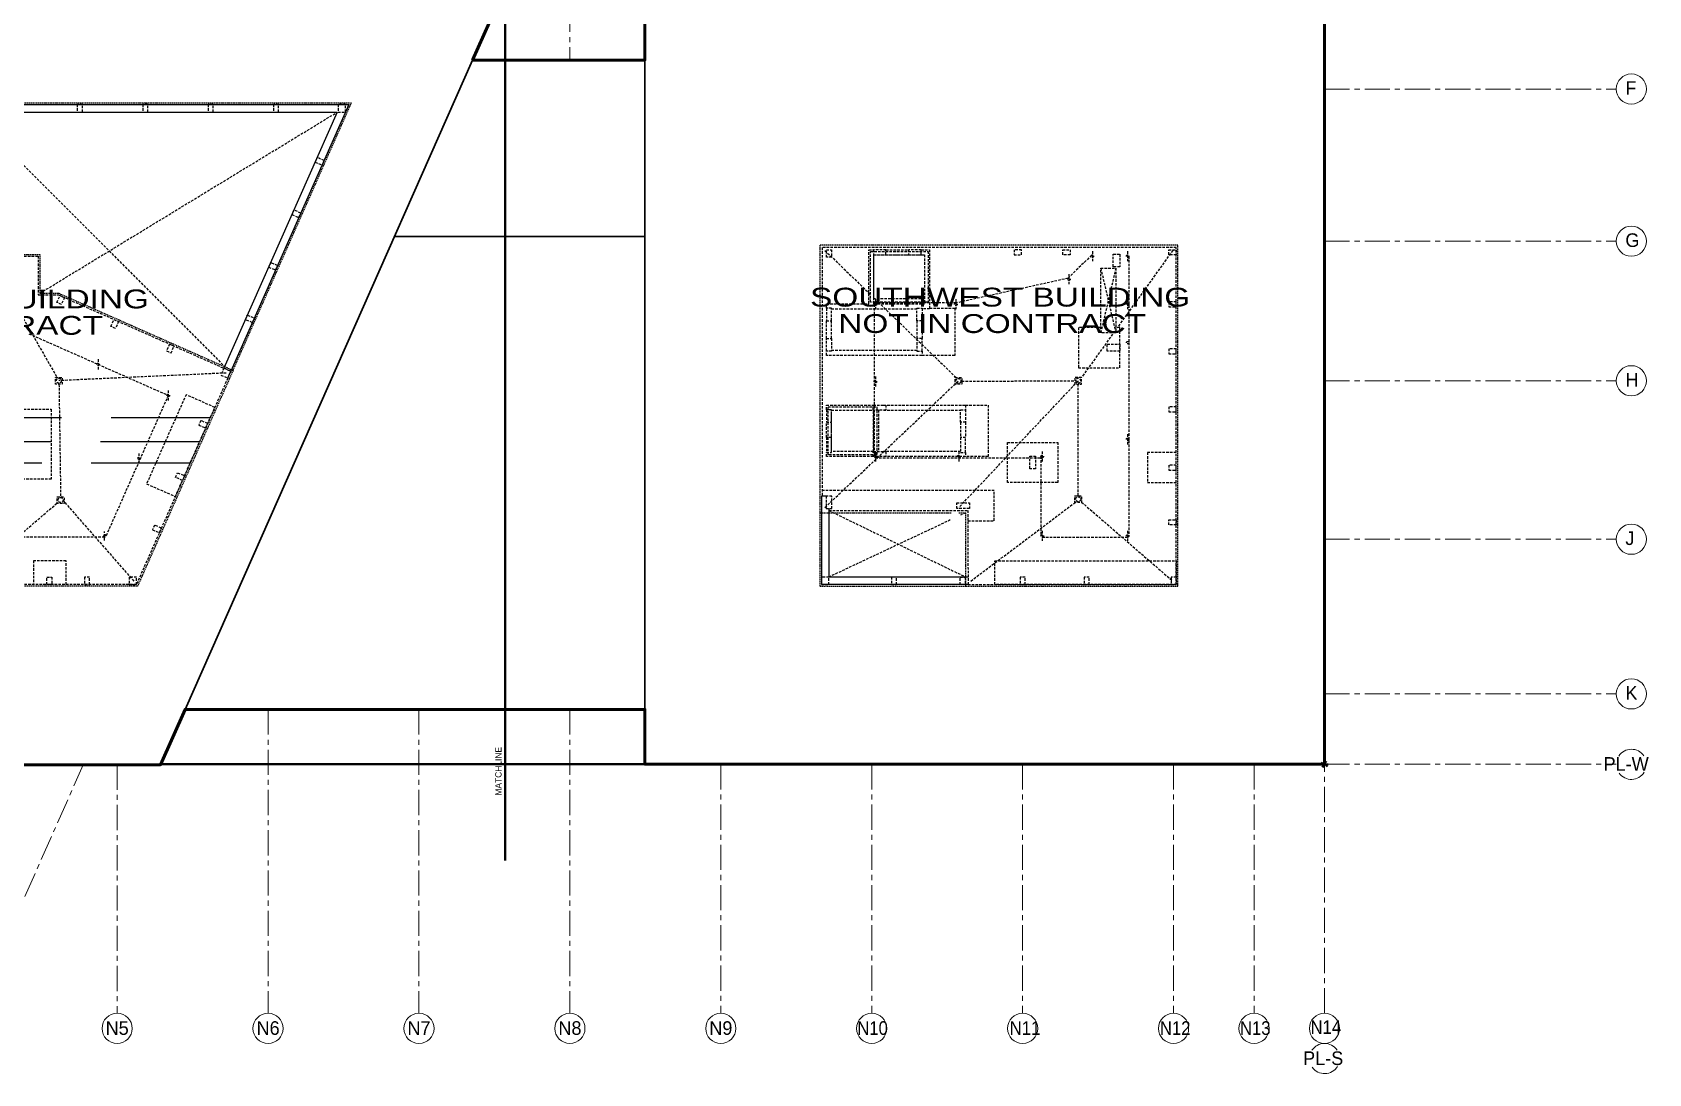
# Model space of a CAD drawing. Header units: inches. Extents: x -26575 to -19632, y -3216 to 2257.
# Drawn here: x -24143 to -20288, y -3216 to -732 of the extents above; entities that cross this region are included whole.
import ezdxf
from ezdxf.enums import TextEntityAlignment as Align

# ---------------------------------------------------------------- set-up
doc = ezdxf.new("R2010")
doc.units = ezdxf.units.IN
doc.header["$LTSCALE"] = 48
doc.header["$MEASUREMENT"] = 0
for name, pattern in [('A114$0$CENTER', [2, 1.25, -0.25, 0.25, -0.25]), ('NB_15th_PH Roof_plan$0$HIDDEN2', [0.1875, 0.125, -0.0625]), ('NB_15th_PH Roof_plan$0$PHANTOM2', [1.25, 0.625, -0.125, 0.125, -0.125, 0.125, -0.125])]:
    doc.linetypes.add(name, pattern=pattern)
for name, color, linetype in [('A114$0$A-ANNO-WEST', 8, 'Continuous'), ('A114$0$A-GRID-1DP0-15', 8, 'Continuous'), ('A114$0$A-GRID-GRDP0-15', 8, 'Continuous'), ('A114$0$C-PROP', 8, 'Continuous'), ('NB_15th_PH Roof_plan$0$STCBEAMS', 1, 'NB_15th_PH Roof_plan$0$HIDDEN2'), ('NB_15th_PH Roof_plan$0$STCCOLS2', 1, 'NB_15th_PH Roof_plan$0$HIDDEN2'), ('NB_15th_PH Roof_plan$0$STDROPS', 1, 'NB_15th_PH Roof_plan$0$HIDDEN2'), ('NB_15th_PH Roof_plan$0$STFIN1', 1, 'NB_15th_PH Roof_plan$0$HIDDEN2'), ('NB_15th_PH Roof_plan$0$STFLOPNGS', 1, 'NB_15th_PH Roof_plan$0$HIDDEN2'), ('NB_15th_PH Roof_plan$0$STMATCHLINE', 1, 'NB_15th_PH Roof_plan$0$HIDDEN2'), ('NB_15th_PH Roof_plan$0$STPTREINF', 1, 'NB_15th_PH Roof_plan$0$HIDDEN2'), ('NB_15th_PH Roof_plan$0$STRFDRAIN', 1, 'NB_15th_PH Roof_plan$0$HIDDEN2'), ('NB_15th_PH Roof_plan$0$STSLABEDGE', 1, 'NB_15th_PH Roof_plan$0$HIDDEN2'), ('NB_15th_PH Roof_plan$0$VF-PROP-LINE', 1, 'NB_15th_PH Roof_plan$0$HIDDEN2'), ('XREF', 7, 'Continuous')]:
    doc.layers.add(name, color=color, linetype=linetype)
doc.styles.add('A114$0$style-Arial', font='arial.ttf')
doc.styles.add('NB_15th_PH Roof_plan$0$au101s01', font='AU101S01.shx')
doc.styles.add('NB_15th_PH Roof_plan$0$ROMANS', font='romans.shx', dxfattribs={"width": 0.8})
doc.dimstyles.new('NB_15th_PH Roof_plan$0$tce_96', dxfattribs={"dimscale": 96, "dimtxt": 0.09375, "dimasz": 0.075, "dimexe": 0.075, "dimexo": 0.0625, "dimgap": 0.03125, "dimtad": 1, "dimdec": 3, "dimzin": 3, "dimdsep": 46, "dimlunit": 4, "dimtxsty": 'NB_15th_PH Roof_plan$0$ROMANS', "dimblk": 'NB_15th_PH Roof_plan$0$_ArchTick', "dimcen": 0, "dimdle": 0.075, "dimclrd": 3, "dimclre": 3, "dimclrt": 10, "dimadec": 0, "dimazin": 1, "dimtfac": 1, "dimtdec": 3, "dimtmove": 0, "dimatfit": 3, "dimldrblk": 'NB_15th_PH Roof_plan$0$_ArchTick', "dimfxl": 1, "dimtolj": 1, "dimtzin": 3, "dimlwd": -1, "dimlwe": -1, "dimarcsym": 0})

# ---------------------------------------------------------------- blocks, each defined once
blk = doc.blocks.new('A114')
at = {"layer": 'A114$0$A-ANNO-WEST', "lineweight": 30}
for p, q in [((-23093.1, -797.9), (-23779, -2347.1)), ((-22682, -2347.1), (-22682, -797.9)), ((-23279.2, -1218.4, 0), (-22682, -1218.4, 0))]:
    blk.add_line(p, q, dxfattribs=at)
at = {"layer": 'A114$0$A-ANNO-WEST', "lineweight": 53, "elevation": 0, "flags": 128}
blk.add_lwpolyline([(-23093.1, -797.9), (-22682, -797.9), (-22682, -676.9), (-21061, -676.9), (-21061, -2477.9), (-22682, -2477.9), (-22682, -2347.1), (-22682, -2347.1), (-23779, -2347.1), (-23779, -2347.1), (-23837.4, -2478.9), (-25502, -2478.9), (-25502, -2298.3), (-25518.8, -2282.5), (-25684.2, -2209.3), (-25076.1, -835.9), (-24911.1, -909), (-24842, -857.4), (-24842, -676.9), (-23039.5, -676.9), (-23093.1, -797.9)], close=True, dxfattribs=at)
at = {"layer": 'A114$0$A-GRID-1DP0-15', "lineweight": 13}
for centre in [(-20328.9, -866.9), (-20328.9, -1229.9), (-20328.9, -1562.9), (-20328.9, -1940.9), (-20328.9, -2309.9), (-23941, -3107.9), (-23581, -3107.9), (-23221, -3107.9), (-22861, -3107.9), (-22501, -3107.9), (-22141, -3107.9), (-21781, -3107.9), (-21421, -3107.9), (-21229, -3107.9), (-21061, -3107.9)]:
    blk.add_circle(centre, 36, dxfattribs=at)
for centre, start, end in [((-20328.9, -2477.9), 34.0743, 146.7799), ((-20328.9, -2477.9), 215.4208, 328.5678), ((-21060.8, -3179.9), 34.0743, 146.7799), ((-21060.8, -3179.9), 215.4208, 328.5678)]:
    blk.add_arc(centre, 36, start, end, dxfattribs=at)
at = {"layer": 'A114$0$A-GRID-GRDP0-15', "linetype": 'A114$0$CENTER', "lineweight": 0}
for p, q in [((-22861, 2113.2), (-22861, -797.9)), ((-21061, -3071.9), (-21061, 2112.4)), ((-21061, -866.9), (-20364.9, -866.9)), ((-21061, -1229.9), (-20364.9, -1229.9)), ((-21061, -1562.9), (-20364.9, -1562.9)), ((-21061, -1940.9), (-20364.9, -1940.9)), ((-21061, -2309.9), (-20364.9, -2309.9)), ((-23581, -2347.1), (-23581, -3071.9)), ((-23221, -2347.1), (-23221, -3071.9)), ((-22861, -2347.1), (-22861, -3071.9)), ((-24199.7, -2880.7), (-24021.8, -2478.9)), ((-23941, -2478.9), (-23941, -3071.9)), ((-23836.9, -2477.9), (-22682, -2477.9)), ((-22501, -2477.9), (-22501, -3071.9)), ((-22141, -2477.9), (-22141, -3071.9)), ((-21781, -2477.9), (-21781, -3071.9)), ((-21421, -2477.9), (-21421, -3071.9)), ((-21229, -2477.9), (-21229, -3071.9)), ((-21061, -2477.9), (-20364.9, -2477.9))]:
    blk.add_line(p, q, dxfattribs=at)
at = {"layer": 'A114$0$C-PROP', "lineweight": 40, "flags": 128}
blk.add_lwpolyline([(-22682, -2477.9), (-23836.9, -2477.9)], dxfattribs=at)
at = {"layer": 'A114$0$A-ANNO-WEST', "lineweight": 53, "style": 'A114$0$style-Arial', "width": 1.266666}
for s, p in [('NORTHWEST BUILDING', (-24320.8, -1367.7)), ('SOUTHWEST BUILDING', (-21834.7, -1363.4)), ('NOT IN CONTRACT', (-24341.9, -1430.7)), ('NOT IN CONTRACT', (-21853.6, -1426.4))]:
    blk.add_text(s, height=45, dxfattribs=at).set_placement(p, align=Align.MIDDLE_CENTER)
at = {"layer": 'A114$0$A-GRID-1DP0-15', "lineweight": 13, "style": 'A114$0$style-Arial', "width": 0.95}
for s, p in [('F', (-20343.2, -880.7)), ('G', (-20343.2, -1243.7)), ('H', (-20343.2, -1576.7)), ('J', (-20343.2, -1954.7)), ('K', (-20343.2, -2323.7)), ('PL-W', (-20395.3, -2493.3)), ('N5', (-23968.5, -3123.3)), ('N6', (-23608.5, -3123.3)), ('N7', (-23248.5, -3123.3)), ('N8', (-22888.5, -3123.3)), ('N9', (-22528.5, -3123.3)), ('PL-S', (-21112, -3195.3))]:
    blk.add_text(s, height=32.5, dxfattribs=at).set_placement(p)
at = {"layer": 'A114$0$A-GRID-1DP0-15', "lineweight": 13, "style": 'A114$0$style-Arial', "width": 0.876923}
for s, p in [('N10', (-22139, -3123.3)), ('N11', (-21775.3, -3123.3)), ('N12', (-21417.1, -3123.3)), ('N13', (-21226.2, -3123.3)), ('N14', (-21057.8, -3121.1))]:
    blk.add_text(s, height=32.5, dxfattribs=at).set_placement(p, align=Align.CENTER)
blk = doc.blocks.new('NB_15th_PH Roof_plan$0$_ArchTick')
at = {"linetype": 'ByBlock', "const_width": 0.15}
blk.add_lwpolyline([(-0.5, -0.5), (0.5, 0.5)], dxfattribs=at)
blk = doc.blocks.new('NB_15th_PH Roof_plan')
at = {"layer": 'NB_15th_PH Roof_plan$0$STCBEAMS', "linetype": 'Continuous'}
for p, q in [((-24291, -903.9), (-23388.2, -903.9)), ((-24291, -921.9), (-23415.8, -921.9)), ((-23415.8, -921.9), (-23686.2, -1532.8, 0)), ((-23388.2, -903.9), (-23669.7, -1540.1, 0)), ((-22261.1, -1837.9, 0), (-22261.1, -2049.1, 0)), ((-22250, -1837.9, 0), (-22261.1, -1837.9, 0)), ((-22243.1, -1867.9, 0), (-22243.1, -2031.1, 0)), ((-21911.3, -2031.1, 0), (-22243.6, -2031.1, 0)), ((-21911.3, -2049.1, 0), (-22261.1, -2049.1, 0)), ((-21911.3, -2047.4), (-21911.3, -2049.1))]:
    blk.add_line(p, q, dxfattribs=at)
at = {"layer": 'NB_15th_PH Roof_plan$0$STCBEAMS'}
for p, q in [((-22147.8, -1379.3), (-22147.8, -1250.3)), ((-22147.8, -1250.4, 0), (-22137, -1250.4, 0)), ((-22135.8, -1379.3), (-22135.8, -1262.3)), ((-22107, -1250.4, 0), (-22053, -1250.4, 0)), ((-22107, -1262.4, 0), (-22051.1, -1262.4, 0)), ((-22023, -1250.4, 0), (-22002.8, -1250.4, 0)), ((-22023, -1262.4, 0), (-22014.8, -1262.4, 0)), ((-22014.8, -1262.3), (-22014.8, -1379.3)), ((-22002.8, -1250.3), (-22002.8, -1391.3)), ((-22249, -1379.3), (-22147.8, -1379.3)), ((-22249, -1389.9, -0.3), (-22249, -1379.3, -0.4)), ((-22135.8, -1379.3), (-22014.8, -1379.3)), ((-22249, -1461.9, -0.1), (-22249, -1419.9, -0.2)), ((-22237, -1391.3), (-22033.2, -1391.3)), ((-22237, -1461.9), (-22237, -1419.9, -0.3)), ((-22033, -1391.3), (-22033.2, -1391.3)), ((-22033, -1419.9, 0), (-22033, -1461.9)), ((-22002.8, -1391.3), (-22021, -1391.3)), ((-22021, -1419.9, 0), (-22021, -1461.9)), ((-22249, -1502.3, 0), (-22249, -1491.9)), ((-22021, -1502.4), (-22249, -1502.3)), ((-22033, -1490.4), (-22237, -1490.3)), ((-22021, -1491.9, 0), (-22021, -1502.4, 0)), ((-22249, -1631.9, 0), (-22249, -1620.8, 0)), ((-22249, -1620.8, 0), (-22137.1, -1620.8, 0)), ((-22237, -1632.8, 0), (-22137.1, -1632.8, 0)), ((-22137.1, -1632.8, 0), (-22137.1, -1731.8, 0)), ((-22125.1, -1632.8, 0), (-22125.1, -1731.8, 0)), ((-22113.1, -1620.8, 0), (-21917, -1620.8, 0)), ((-22113.1, -1632.8, 0), (-21929, -1632.8, 0)), ((-21917, -1620.8, 0), (-21917, -1631.9, 0)), ((-21917, -1632.8, 0), (-21917, -1632.8, 0)), ((-21929, -1661.9, 0), (-21929, -1697.9, 0)), ((-21917, -1661.9, 0), (-21917, -1697.9, 0)), ((-22249, -1743.8, 0), (-22249, -1733.9, 0)), ((-22137.1, -1731.8, 0), (-22237, -1731.8, 0)), ((-21929, -1731.8, 0), (-22113.1, -1731.8, 0)), ((-21917, -1731.8, 0), (-21917, -1731.8, 0)), ((-21917, -1733.9, 0), (-21917, -1743.8, 0)), ((-22137.1, -1743.8, 0), (-22249, -1743.8, 0)), ((-21917, -1743.8, 0), (-22113.1, -1743.8, 0))]:
    blk.add_line(p, q, dxfattribs=at)
at = {"layer": 'NB_15th_PH Roof_plan$0$STCBEAMS', "elevation": 0}
for points in [[(-22249, -1697.9), (-22249, -1661.9)], [(-22237, -1697.9), (-22237, -1661.9)]]:
    blk.add_lwpolyline(points, dxfattribs=at)
at = {"layer": 'NB_15th_PH Roof_plan$0$STCCOLS2'}
for points in [[(-24036, -921.9), (-24024, -921.9), (-24024, -903.9), (-24036, -903.9)], [(-23880, -921.9), (-23868, -921.9), (-23868, -903.9), (-23880, -903.9)], [(-23724, -921.9), (-23712, -921.9), (-23712, -903.9), (-23724, -903.9)], [(-23568, -921.9), (-23556, -921.9), (-23556, -903.9), (-23568, -903.9)], [(-23414.1, -921.9), (-23396.1, -921.9), (-23396.1, -903.9), (-23414.1, -903.9)], [(-21565, -1260.9), (-21549, -1260.9), (-21549, -1290.9), (-21565, -1290.9)], [(-23630.1, -1406), (-23613.7, -1413.3), (-23618.5, -1424.3), (-23635, -1417)], [(-22021, -1461.9), (-22033, -1461.9), (-22033, -1491.9), (-22021, -1491.9)], [(-23823.3, -1491.8), (-23812.3, -1496.6), (-23805.1, -1480.2), (-23816, -1475.3)], [(-21549, -1491.9), (-21579, -1491.9), (-21579, -1475.9), (-21549, -1475.9)], [(-23693.5, -1549.2), (-23677, -1556.5), (-23669.8, -1540.1), (-23686.2, -1532.8)], [(-23746.3, -1668.6), (-23729.9, -1675.9), (-23725, -1664.9), (-23741.5, -1657.6)], [(-22137.2, -1620.8), (-22107.2, -1620.8), (-22107.2, -1632.8), (-22137.2, -1632.8)], [(-22137.2, -1731.8), (-22107.2, -1731.8), (-22107.2, -1743.8), (-22137.2, -1743.8)], [(-21750, -1772.9), (-21764, -1772.9), (-21764, -1742.9), (-21750, -1742.9)], [(-23796.7, -1782.4), (-23780.2, -1789.7), (-23785.1, -1800.7), (-23801.6, -1793.4)], [(-21908, -1867.9), (-21938, -1867.9), (-21938, -1853.9), (-21908, -1853.9)], [(-23835.5, -1914.5), (-23851.9, -1907.2), (-23856.8, -1918.2), (-23840.3, -1925.5)], [(-24096.6, -2049.2), (-24108.6, -2049.2), (-24108.6, -2031.2), (-24096.6, -2031.2)], [(-24018.6, -2049.2), (-24006.6, -2049.2), (-24006.6, -2031.2), (-24018.6, -2031.2)], [(-23912.7, -2049.2), (-23894.7, -2049.2), (-23894.7, -2031.2), (-23912.7, -2031.2)], [(-21918.1, -2049.1), (-21930.1, -2049.1), (-21930.1, -2031.1), (-21918.1, -2031.1)], [(-21775, -2031.1), (-21787, -2031.1), (-21787, -2049.1), (-21775, -2049.1)], [(-21622, -2031.1), (-21634, -2031.1), (-21634, -2049.1), (-21622, -2049.1)]]:
    blk.add_lwpolyline(points, close=True, dxfattribs=at)
for points, elevation in [([(-23468.6, -1041.2), (-23452.2, -1048.5), (-23447.3, -1037.5), (-23463.8, -1030.2)], 0), ([(-23524.1, -1166.5), (-23507.6, -1173.7), (-23502.8, -1162.8), (-23519.2, -1155.5)], 0), ([(-22237, -1268.3), (-22249, -1268.3), (-22249, -1250.3), (-22237, -1250.3)], 0), ([(-22107, -1250.4), (-22137, -1250.4), (-22137, -1262.4), (-22107, -1262.4)], 0), ([(-22053, -1262.4), (-22023, -1262.4), (-22023, -1250.4), (-22053, -1250.4)], 0), ([(-21783.5, -1250.3), (-21801.5, -1250.3), (-21801.5, -1262.3), (-21783.5, -1262.3)], 0), ([(-21685.5, -1250.3), (-21667.5, -1250.3), (-21667.5, -1262.3), (-21685.5, -1262.3)], 0), ([(-21432.5, -1250.3), (-21414.5, -1250.3), (-21414.5, -1262.3), (-21432.5, -1262.3)], 0), ([(-23579.5, -1291.8), (-23563.1, -1299), (-23558.2, -1288), (-23574.7, -1280.8)], 0), ([(-24077.5, -1359.6), (-24066.6, -1364.4), (-24073.8, -1380.9), (-24084.8, -1376)], 0), ([(-21414.5, -1374.8), (-21432.5, -1374.8), (-21432.5, -1386.8), (-21414.5, -1386.8)], 0), ([(-23948.6, -1416.6), (-23937.6, -1421.5), (-23944.9, -1438), (-23955.9, -1433.1)], 0), ([(-22249, -1419.9), (-22237, -1419.9), (-22237, -1389.9), (-22249, -1389.9)], -0.3), ([(-22021, -1419.9), (-22033, -1419.9), (-22033, -1389.9), (-22021, -1389.9)], 0), ([(-22249, -1461.9), (-22237, -1461.9), (-22237, -1491.9), (-22249, -1491.9)], -0.3), ([(-21414.5, -1486.5), (-21432.5, -1486.5), (-21432.5, -1498.5), (-21414.5, -1498.5)], 0), ([(-22249, -1661.9), (-22237, -1661.9), (-22237, -1631.9), (-22249, -1631.9)], 0), ([(-21917, -1661.9), (-21929, -1661.9), (-21929, -1631.9), (-21917, -1631.9)], 0), ([(-21414.5, -1624.9), (-21432.5, -1624.9), (-21432.5, -1636.9), (-21414.5, -1636.9)], 0), ([(-22249, -1733.9), (-22237, -1733.9), (-22237, -1697.9), (-22249, -1697.9)], 0), ([(-21929, -1733.9), (-21917, -1733.9), (-21917, -1697.9), (-21929, -1697.9)], 0), ([(-21414.5, -1763.9), (-21432.5, -1763.9), (-21432.5, -1775.9), (-21414.5, -1775.9)], 0), ([(-22250, -1867.9), (-22236, -1867.9), (-22236, -1837.9), (-22250, -1837.9)], 0), ([(-21432.5, -1894.9), (-21414.5, -1894.9), (-21414.5, -1906.9), (-21432.5, -1906.9)], 0), ([(-22261.1, -2049.1), (-22243.1, -2049.1), (-22243.1, -2031.1), (-22261.1, -2031.1)], 0), ([(-22094, -2049.1), (-22082, -2049.1), (-22082, -2031.1), (-22094, -2031.1)], 0), ([(-21414.5, -2031.1), (-21426.5, -2031.1), (-21426.5, -2049.1), (-21414.5, -2049.1)], 0)]:
    blk.add_lwpolyline(points, close=True, dxfattribs=dict(at, elevation=elevation))
at = {"layer": 'NB_15th_PH Roof_plan$0$STDROPS'}
for p, q in [((-21848.6, -1824.9), (-22259.5, -1824.9)), ((-21848.6, -1896.9), (-21848.6, -1824.9)), ((-21911.4, -1896.9), (-21848.6, -1896.9))]:
    blk.add_line(p, q, dxfattribs=at)
for points in [[(-22002.6, -1389.6), (-21943, -1389.6), (-21943, -1502.4), (-22021, -1502.4)], [(-21594.5, -1435.9), (-21648, -1435.9), (-21648, -1531.9), (-21549, -1531.9), (-21549, -1435.9), (-21558.5, -1435.9)], [(-24164, -1630.9), (-24098, -1630.9), (-24098, -1797.9), (-24176, -1797.9), (-24176, -1777)], [(-24062.9, -2049.2), (-24062.9, -1992.2), (-24140.9, -1992.2), (-24140.9, -2049.2)]]:
    blk.add_lwpolyline(points, dxfattribs=at)
for points in [[(-23708, -1626.5), (-23776.6, -1596.1), (-23870.7, -1808.7), (-23802.1, -1839.1)], [(-21817, -1709.9), (-21697, -1709.9), (-21697, -1805.9), (-21817, -1805.9)], [(-21414.5, -1733.9), (-21483.5, -1733.9), (-21483.5, -1805.9), (-21414.5, -1805.9)], [(-21847.5, -1992.1), (-21414.5, -1992.1), (-21414.5, -2049.1), (-21847.5, -2049.1)]]:
    blk.add_lwpolyline(points, close=True, dxfattribs=at)
at = {"layer": 'NB_15th_PH Roof_plan$0$STDROPS', "elevation": 0}
blk.add_lwpolyline([(-21917.2, -1620.8), (-21863.2, -1620.8), (-21863.2, -1743.8), (-21917.2, -1743.8)], dxfattribs=at)
at = {"layer": 'NB_15th_PH Roof_plan$0$STFIN1', "ltscale": 0.5}
for p, q in [((-24287, -899.9), (-23382.1, -899.9)), ((-23664.5, -1538), (-23382.1, -899.9)), ((-22265.1, -1877.9), (-22265.1, -2053.1)), ((-22265.1, -2053.1), (-21917, -2053.1))]:
    blk.add_line(p, q, dxfattribs=at)
blk.add_lwpolyline([(-24880.1, -1494.4), (-24616.8, -899.9), (-24287, -899.9), (-24287, -1168.2), (-24177, -1168.2), (-24177, -1261.3), (-24125.5, -1261.3), (-24125.5, -1354.1), (-24080, -1354.1), (-23664.5, -1538), (-23892.5, -2053.2), (-24900.6, -2053.2), (-24900.6, -1591.6, -0.104586)], format="xyb", close=True, dxfattribs=at)
blk.add_lwpolyline([(-21933.3, -1877.9), (-21917, -1877.9), (-21917, -2053.1), (-21410.5, -2053.1), (-21410.5, -1239.5), (-22265.1, -1239.5), (-22265.1, -1877.9), (-21950.7, -1877.9)], dxfattribs=at)
at = {"layer": 'NB_15th_PH Roof_plan$0$STFLOPNGS'}
for p, q in [((-24291, -921.9), (-23684.6, -1529.1, 0)), ((-24125.5, -1354.1), (-23415.8, -921.9)), ((-21594.7, -1293.9), (-21558.7, -1448.7)), ((-21558.7, -1293.9), (-21594.7, -1448.7)), ((-22243.1, -1872.2, 0), (-21917, -2031.1, 0)), ((-21917, -1877.9), (-21929.2, -1883.6)), ((-21953.6, -1895, 0), (-22243.1, -2031.1, 0))]:
    blk.add_line(p, q, dxfattribs=at)
at = {"layer": 'NB_15th_PH Roof_plan$0$STMATCHLINE', "linetype": 'NB_15th_PH Roof_plan$0$PHANTOM2', "const_width": 5}
blk.add_lwpolyline([(-23015.3, -2708), (-23015.3, -462.9)], dxfattribs=at)
at = {"layer": 'NB_15th_PH Roof_plan$0$STRFDRAIN'}
for p, q in [((-24299.5, -1180.7), (-24084.3, -1554.9)), ((-22252.6, -1252), (-22143.7, -1357.5)), ((-21616.7, -1263.6, 0), (-21672.7, -1318.4, 0)), ((-21614.6, -1253.7), (-21614.6, -1277.7)), ((-21423, -1252), (-21555.7, -1436.9)), ((-21530.5, -1253.7), (-21530.5, -1277.7)), ((-21527.5, -1265.7), (-21527.5, -1472.1)), ((-21670.6, -1308.5, 0), (-21670.6, -1332.5, 0)), ((-21672.7, -1318.4, 0), (-21940.3, -1377.3, 0)), ((-22135.3, -1380.3), (-22135.3, -1743.5)), ((-22132.3, -1368.3), (-22132.3, -1392.3)), ((-21940.3, -1377.3, 0), (-22132.3, -1377.3, 0)), ((-22125.2, -1375.4), (-21939.7, -1555.2)), ((-21940.3, -1368.3), (-21940.3, -1392.3)), ((-21530.5, -1368.3), (-21530.5, -1392.3)), ((-24151.4, -1450.7), (-23819.1, -1597.8)), ((-21566.3, -1451.7), (-21640.4, -1554.9)), ((-21527.5, -1472.1), (-21527.5, -1933.1)), ((-23986.5, -1511.7), (-23986.5, -1535.7)), ((-23681, -1544.4), (-24079.9, -1562.6)), ((-24079.7, -1571), (-24075.8, -1839.8)), ((-22252.6, -1865.4), (-21934.1, -1563.2)), ((-22132.3, -1552.9), (-22132.3, -1576.9)), ((-21931, -1863), (-21648.4, -1562.9)), ((-21926.1, -1563.9), (-21656.4, -1562.9)), ((-21648.4, -1837.4), (-21648.4, -1562.9)), ((-23819.1, -1597.8, 0), (-23968.1, -1934.3, 0)), ((-23819.1, -1585.8), (-23819.1, -1609.8)), ((-22137, -1731.9, 0), (-22137, -1632.9, 0)), ((-21530.5, -1690.6), (-21530.5, -1714.6)), ((-22132.3, -1731.5), (-22132.3, -1755.5)), ((-21933.3, -1731.5), (-21933.3, -1755.5)), ((-21734.3, -1731.5), (-21734.3, -1755.5)), ((-23889, -1736.3, 0), (-23889, -1760.3, 0)), ((-22132.3, -1746.5, 0), (-21734.3, -1746.5, 0)), ((-21737.3, -1743.5), (-21737.3, -1933.1)), ((-23900.6, -2040.7), (-24070.2, -1847.5)), ((-24301, -2040.7), (-24083.7, -1854.3)), ((-21904.5, -2040.6), (-21655.9, -1853.4)), ((-21640.4, -1852.3), (-21423, -2040.6)), ((-23970.8, -1943.8, 0), (-23970.8, -1922.6, 0)), ((-21734.3, -1921.1), (-21734.3, -1945.1)), ((-21530.5, -1921.1), (-21530.5, -1945.1)), ((-23971.1, -1936.2, 0), (-24780.6, -1936.2, 0)), ((-21734.3, -1936.1, 0), (-21530.5, -1936.1, 0))]:
    blk.add_line(p, q, dxfattribs=at)
at = {"layer": 'NB_15th_PH Roof_plan$0$STRFDRAIN', "extrusion": (0, 0.001731, 0.999999)}
for centre in [(-21614.6, -1265.7, -2.2), (-21530.5, -1265.7, -2.2), (-21670.6, -1320.5, -2.3), (-22132.3, -1380.3, -2.4), (-21940.3, -1380.3, -2.4), (-21530.5, -1380.3, -2.4), (-21530.5, -1472.1, -2.5), (-23986.5, -1523.7, -2.6), (-22132.3, -1564.9, -2.7), (-23819.1, -1597.8, -2.8), (-21530.5, -1702.6, -2.9), (-23889, -1748.3, -3), (-22132.3, -1743.5, -3), (-21933.3, -1743.5, -3), (-21734.3, -1743.5, -3), (-21734.3, -1933.1, -3.3), (-21530.5, -1933.1, -3.3)]:
    blk.add_circle(centre, 3, dxfattribs=at)
at = {"layer": 'NB_15th_PH Roof_plan$0$STRFDRAIN'}
for centre in [(-24079.9, -1562.6), (-21934.1, -1563.2), (-24075.7, -1847.5), (-21648.4, -1845.4)]:
    blk.add_circle(centre, 6, dxfattribs=at)
at = {"layer": 'NB_15th_PH Roof_plan$0$STRFDRAIN', "extrusion": (0, 0, -1)}
blk.add_circle((21648.4, -1562.9), 6, dxfattribs=at)
at = {"layer": 'NB_15th_PH Roof_plan$0$STRFDRAIN', "extrusion": (0, 0.001731, -0.999999)}
blk.add_circle((23970.8, -1933.2, -3.3), 3, dxfattribs=at)
at = {"layer": 'NB_15th_PH Roof_plan$0$STRFDRAIN'}
for points in [[(-24087.9, -1554.9), (-24071.9, -1554.9), (-24071.9, -1570.9), (-24087.9, -1570.9)], [(-21942.1, -1555.2), (-21926.1, -1555.2), (-21926.1, -1571.2), (-21942.1, -1571.2)], [(-21640.4, -1554.9), (-21656.4, -1554.9), (-21656.4, -1570.9), (-21640.4, -1570.9)], [(-24083.7, -1839.8), (-24067.7, -1839.8), (-24067.7, -1855.8), (-24083.7, -1855.8)], [(-21656.4, -1837.4), (-21640.4, -1837.4), (-21640.4, -1853.4), (-21656.4, -1853.4)]]:
    blk.add_3dface(points, dxfattribs=at)
at = {"layer": 'NB_15th_PH Roof_plan$0$STSLABEDGE'}
blk.add_lwpolyline([(-24876.4, -1496), (-24614.2, -903.9), (-24291, -903.9), (-24291, -1172.2), (-24181, -1172.2), (-24181, -1265.3), (-24129.5, -1265.3), (-24129.5, -1358.1), (-24080.9, -1358.1), (-23669.8, -1540.1), (-23895.1, -2049.2), (-24896.6, -2049.2), (-24896.6, -1591.6, -0.104586)], format="xyb", close=True, dxfattribs=at)
blk.add_lwpolyline([(-22243.1, -1872.2), (-21911.4, -1872.2), (-21911.3, -2049.1), (-21414.5, -2049.1), (-21414.6, -1245.1), (-22259.5, -1245.1), (-22259.5, -1837.9)], dxfattribs=at)
for points in [[(-22143.7, -1254.4), (-22006.7, -1254.4), (-22006.7, -1375.4), (-22143.7, -1375.4)], [(-21558.7, -1293.9), (-21558.7, -1448.7), (-21594.7, -1448.7), (-21594.7, -1293.9)], [(-22245, -1624.9), (-22129, -1624.9), (-22129, -1739.9), (-22245, -1739.9)]]:
    blk.add_lwpolyline(points, close=True, dxfattribs=at)
at = {"layer": 'NB_15th_PH Roof_plan$0$STSLABEDGE', "linetype": 'NB_15th_PH Roof_plan$0$HIDDEN2'}
for points in [[(-22135.7, -1262.4), (-22014.7, -1262.4), (-22014.7, -1367.4), (-22135.7, -1367.4)], [(-22237, -1632.9), (-22137, -1632.9), (-22137, -1731.9), (-22237, -1731.9)]]:
    blk.add_lwpolyline(points, close=True, dxfattribs=at)
at = {"layer": 'NB_15th_PH Roof_plan$0$VF-PROP-LINE', "elevation": 0, "flags": 128}
blk.add_lwpolyline([(-25802, -2477.9), (-24022, 1542.1), (-21061, 1542.1), (-21061, -2477.9), (-25802, -2477.9)], dxfattribs=at)
at = {"layer": 'NB_15th_PH Roof_plan$0$VF-PROP-LINE', "lineweight": 50}
blk.add_circle((-21061, -2477.9, 0), 6, dxfattribs=at)
at = {"layer": 'NB_15th_PH Roof_plan$0$STMATCHLINE', "style": 'NB_15th_PH Roof_plan$0$au101s01'}
blk.add_text('MATCHLINE', height=15, rotation=90, dxfattribs=at).set_placement((-23024.1, -2494.5), align=Align.CENTER)
at = {"layer": 'NB_15th_PH Roof_plan$0$STPTREINF', "lineweight": 13, "ltscale": 39.370079}
for points in [[(-23719, -1651.4), (-24173, -1651.4)], [(-23744.2, -1708.2), (-24173, -1708.2)], [(-23766.7, -1759.1), (-24173, -1759.1)]]:
    blk.add_leader(points, dimstyle='NB_15th_PH Roof_plan$0$tce_96', override={"dimscale": 1, "dimclrd": 8}, dxfattribs=at)

msp = doc.modelspace()

# ---------------------------------------------------------------- block references
at = {"layer": 'XREF'}
for name in ['A114', 'NB_15th_PH Roof_plan']:
    msp.add_blockref(name, (0, 0), dxfattribs=at)

doc.saveas('drawing.dxf')
